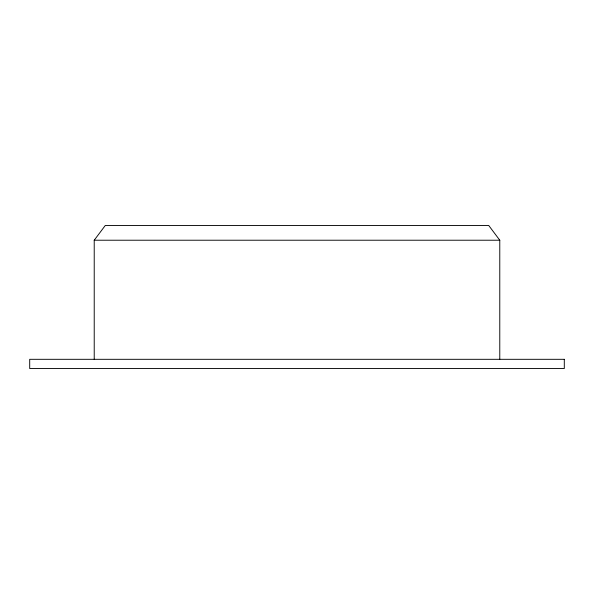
<?xml version="1.0" encoding="UTF-8"?>
<svg xmlns="http://www.w3.org/2000/svg" width="594" height="594" viewBox="0 0 594 594"><rect width="100%" height="100%" fill="white"/><g stroke="black" fill="none" stroke-linecap="round" stroke-linejoin="round"><path stroke-width="0.89" d="M94.223 359.311L94.223 240.221L105.279 225.475L488.721 225.475L499.777 240.221L499.777 359.311M94.223 240.221L499.777 240.221M564.3 359.311L29.7 359.311L29.7 368.525L564.3 368.525L564.3 359.311"/></g></svg>
